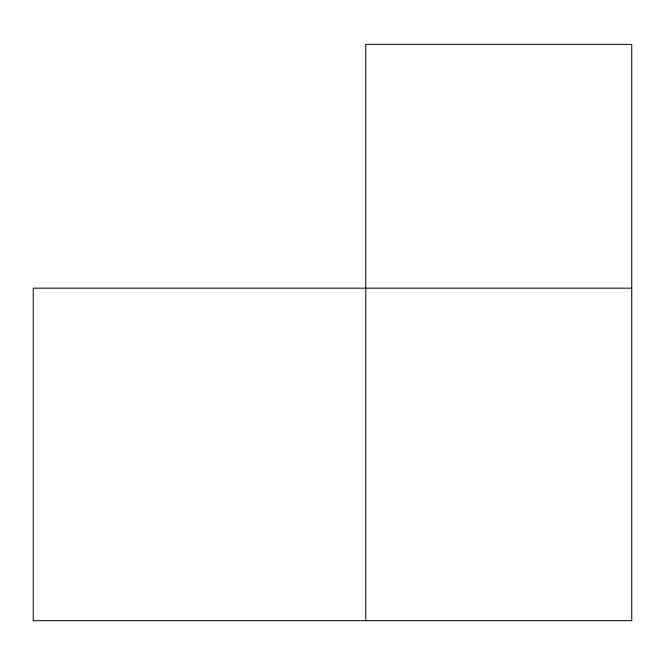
<?xml version="1.0" encoding="UTF-8"?>
<svg xmlns="http://www.w3.org/2000/svg" width="665" height="665" viewBox="0 0 665 665"><rect width="100%" height="100%" fill="white"/><g stroke="black" fill="none" stroke-linecap="round" stroke-linejoin="round"><path stroke-width="1" d="M631.75 288.169L33.25 288.169L33.25 620.669L631.75 620.669L631.75 44.331L365.75 44.331L365.75 620.669"/></g></svg>
